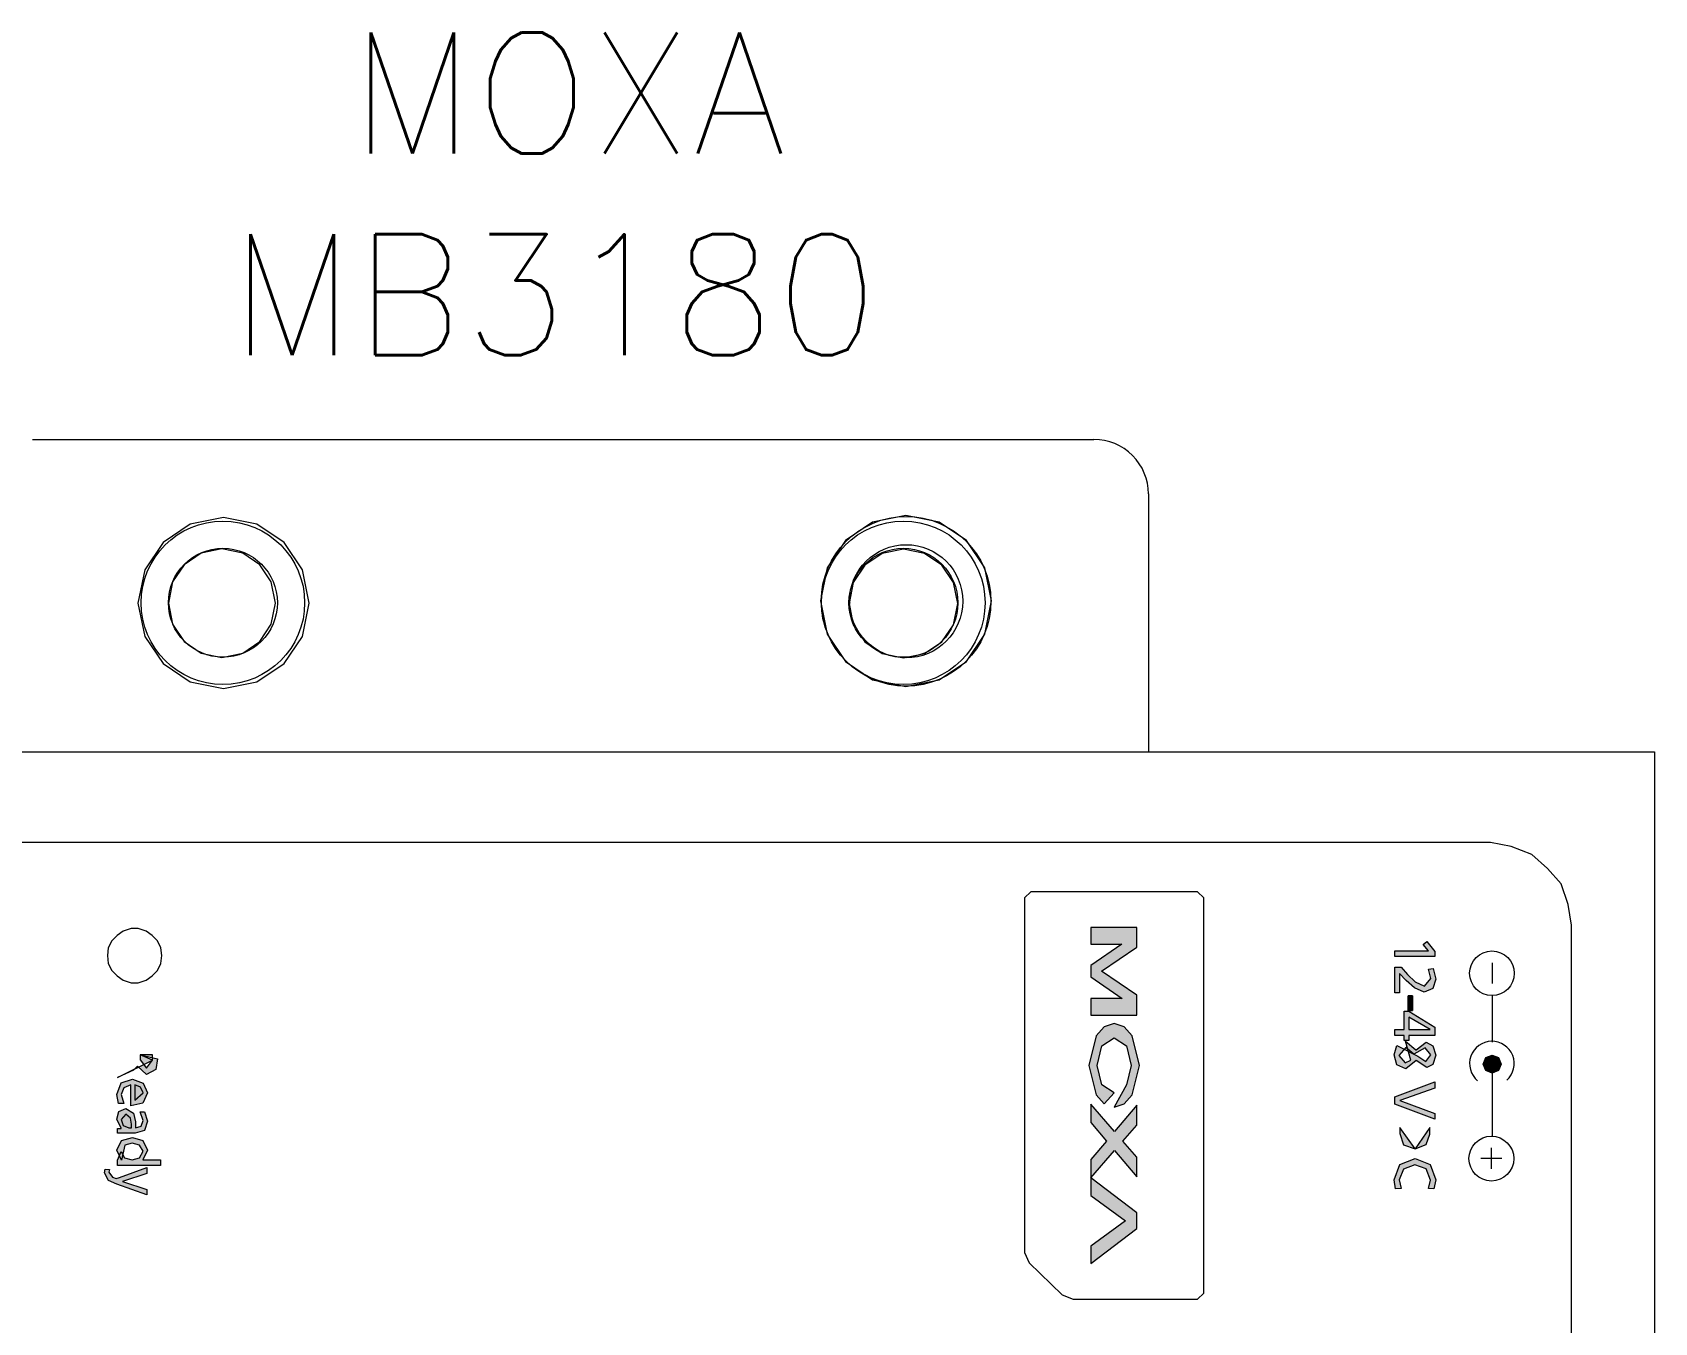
# Model space of a CAD drawing. Extents: x 1922 to 2807, y 4180 to 4531.
# Drawn here: x 2277.7 to 2411.6, y 4350.2 to 4456.8 of the extents above; entities that cross this region are included whole.
import ezdxf

# ---------------------------------------------------------------- set-up
doc = ezdxf.new("R2010")
doc.units = 0
doc.header["$LTSCALE"] = 0.1
doc.header["$MEASUREMENT"] = 0
doc.set_wipeout_variables(frame=1)
for name, color, linetype, lineweight in [('EL-componentes', 7, 'Continuous', 20), ('EL-Cotas', 7, 'Continuous', 18), ('FO-Texto', 7, 'Continuous', 20)]:
    doc.layers.add(name, color=color, linetype=linetype, lineweight=lineweight)
doc.styles.add('ROMANS', font='romans.shx')

# ---------------------------------------------------------------- blocks, each defined once
blk = doc.blocks.new('MGate MB3180')
at = {"color": 7, "linetype": 'Continuous', "lineweight": 5}
blk.add_wipeout([(-9.347, 0), (9.347, 0), (9.347, -6.687), (12.875, -6.694), (13.287, -6.898), (13.477, -7.237), (13.497, -7.406), (13.497, -21.43), (13.417, -21.76), (13.287, -21.939), (13.122, -22.062), (12.868, -22.143), (12.778, -22.149), (12.733, -22.15), (9.347, -22.15), (9.347, -28.795), (-9.347, -28.795), (-9.347, -22.149), (-12.686, -22.149), (-12.894, -22.121), (-13.06, -22.055), (-13.2, -21.959), (-13.333, -21.812), (-13.398, -21.7), (-13.437, -21.604), (-13.472, -21.43), (-13.469, -7.339), (-13.422, -7.141), (-13.373, -7.04), (-13.288, -6.926), (-13.197, -6.84), (-13.064, -6.757), (-12.993, -6.728), (-12.839, -6.692), (-12.753, -6.687), (-9.347, -6.687)], dxfattribs=at).dxf.layer = 'EL-Cotas'
at = {"layer": 'EL-componentes', "linetype": 'Continuous', "lineweight": 15}
for points in [[(-5.219, -2.025), (-5.135, -2.06), (-5.1, -2.145), (-5.135, -2.229), (-5.219, -2.263), (-5.304, -2.229), (-5.338, -2.145), (-5.304, -2.06)], [(-6.716, -2.987), (-6.798, -3.057), (-6.838, -3.006), (-6.708, -2.9), (-6.641, -2.9), (-6.641, -3.43), (-6.716, -3.43)], [(-6.498, -3.349), (-6.403, -3.264), (-6.304, -3.162), (-6.25, -3.037), (-6.352, -2.953), (-6.473, -2.987), (-6.481, -2.922), (-6.342, -2.891), (-6.22, -2.929), (-6.17, -3.042), (-6.225, -3.173), (-6.323, -3.283), (-6.417, -3.367), (-6.162, -3.367), (-6.162, -3.43), (-6.498, -3.43)], [(-5.323, -3.125), (-5.253, -3.02), (-5.342, -2.953), (-5.432, -3.028), (-5.352, -3.179), (-5.44, -3.286), (-5.333, -3.377), (-5.237, -3.293), (-5.272, -3.219), (-5.521, -3.291), (-5.408, -3.151), (-5.408, -3.15), (-5.508, -3.018), (-5.462, -2.929), (-5.336, -2.891), (-5.215, -2.928), (-5.172, -3.01), (-5.268, -3.147), (-5.156, -3.287), (-5.211, -3.403), (-5.34, -3.439), (-5.464, -3.402)], [(-4.691, -3.43), (-4.786, -3.43), (-4.986, -2.9), (-4.901, -2.9), (-4.738, -3.363), (-4.736, -3.363), (-4.568, -2.9), (-4.489, -2.9)], [(-3.576, -2.987), (-3.686, -2.958), (-3.833, -3.017), (-3.889, -3.165), (-3.831, -3.315), (-3.689, -3.372), (-3.574, -3.346), (-3.569, -3.42), (-3.69, -3.439), (-3.893, -3.364), (-3.97, -3.163), (-3.89, -2.966), (-3.689, -2.891), (-3.57, -2.914)], [(-6.121, -3.197), (-5.927, -3.197), (-5.927, -3.255), (-6.121, -3.255)], [(-6.129, -6.84), (-6.445, -7.307), (-6.764, -6.84), (-7.024, -6.84), (-7.024, -7.448), (-6.806, -7.448), (-6.806, -7.036), (-6.52, -7.448), (-6.372, -7.448), (-6.086, -7.035), (-6.086, -7.448), (-5.867, -7.448), (-5.867, -6.84)], [(-4.838, -7.139), (-4.945, -7.3), (-5.202, -7.362), (-5.46, -7.3), (-5.566, -7.139), (-5.46, -6.977), (-5.202, -6.915), (-4.945, -6.977), (-4.65, -7.139), (-4.694, -7.008), (-4.812, -6.901), (-5.202, -6.802), (-5.592, -6.901), (-5.71, -7.008), (-5.754, -7.139), (-5.71, -7.269), (-5.592, -7.376), (-5.202, -7.475), (-4.812, -7.376), (-4.694, -7.269)], [(-4.076, -7.133), (-3.73, -6.839), (-3.991, -6.839), (-4.202, -7.023), (-4.414, -6.839), (-4.674, -6.839), (-4.329, -7.133), (-4.691, -7.448), (-4.691, -7.448), (-4.446, -7.448), (-4.202, -7.242), (-3.959, -7.448), (-3.714, -7.448), (-3.714, -7.448)], [(-2.584, -7.448), (-3.047, -6.839), (-3.252, -6.839), (-3.716, -7.448), (-3.484, -7.448), (-3.149, -6.99), (-2.815, -7.448)], [(-4.697, -20.291), (-4.819, -20.316), (-4.971, -20.259), (-5.019, -20.107), (-4.969, -19.966), (-4.838, -19.911), (-4.704, -19.973), (-4.667, -20.129), (-4.943, -20.129), (-4.905, -20.223), (-4.816, -20.259), (-4.697, -20.22)], [(-4.59, -19.947), (-4.463, -19.911), (-4.343, -19.951), (-4.307, -20.071), (-4.307, -20.231), (-4.304, -20.307), (-4.37, -20.307), (-4.37, -20.257), (-4.372, -20.257), (-4.492, -20.316), (-4.594, -20.288), (-4.634, -20.196), (-4.572, -20.095), (-4.454, -20.068), (-4.378, -20.069), (-4.399, -19.994), (-4.474, -19.968), (-4.586, -20.008)], [(-4.066, -20.259), (-3.979, -20.211), (-3.952, -20.114), (-3.98, -20.014), (-4.067, -19.968), (-4.149, -20.014), (-4.173, -20.112), (-4.149, -20.208), (-3.949, -20.252), (-3.95, -20.252), (-4.083, -20.316), (-4.21, -20.251), (-4.249, -20.106), (-4.208, -19.97), (-4.082, -19.911), (-3.953, -19.973), (-3.952, -19.973), (-3.952, -19.738), (-3.881, -19.738), (-3.881, -20.307), (-3.949, -20.307)], [(-3.825, -20.412), (-3.792, -20.418), (-3.725, -20.373), (-3.707, -20.322), (-3.72, -20.281), (-3.852, -19.92), (-3.773, -19.92), (-3.669, -20.24), (-3.668, -20.24), (-3.562, -19.92), (-3.49, -19.92), (-3.632, -20.316), (-3.681, -20.423), (-3.781, -20.476), (-3.829, -20.47)]]:
    blk.add_hatch(color=7, dxfattribs=at).paths.add_polyline_path(points)
h = blk.add_hatch(color=7, dxfattribs=at)
h.paths.add_polyline_path([(-5.674, -2.962), (-5.675, -2.962), (-5.841, -3.247), (-5.674, -3.247)], flags=16)
h.paths.add_polyline_path([(-5.674, -3.309), (-5.92, -3.309), (-5.92, -3.247), (-5.706, -2.9), (-5.598, -2.9), (-5.598, -3.247), (-5.531, -3.247), (-5.531, -3.309), (-5.598, -3.309), (-5.598, -3.43), (-5.674, -3.43)])
h = blk.add_hatch(color=7, dxfattribs=at)
h.paths.add_polyline_path([(-4.382, -3.363), (-4.303, -3.363), (-4.152, -3.314), (-4.1, -3.163)])
h.paths.add_polyline_path([(-4.1, -3.163), (-4.155, -3.018), (-4.293, -2.967), (-4.382, -2.967)])
h = blk.add_hatch(color=7, dxfattribs=at)
h.paths.add_polyline_path([(-5.342, -20.005), (-5.277, -20.005), (-5.163, -19.922), (-5.269, -19.844)], flags=17)
h.paths.add_polyline_path([(-5.269, -19.844), (-5.342, -19.844), (-5.342, -20.005), (-5.288, -19.777), (-5.146, -19.801), (-5.082, -19.921), (-5.192, -20.041), (-5.192, -20.043), (-5.14, -20.096), (-5.04, -20.307)])
at = {"layer": 'EL-componentes', "color": 7, "linetype": 'Continuous', "lineweight": 15}
for p, q in [((-5.92, -3.247), (-5.706, -2.9)), ((-5.675, -2.962), (-5.841, -3.247)), ((-5.706, -2.9), (-5.598, -2.9)), ((-5.674, -2.962), (-5.675, -2.962)), ((-5.674, -3.247), (-5.674, -2.962)), ((-5.598, -2.9), (-5.598, -3.247)), ((-4.293, -2.967), (-4.382, -2.967)), ((-4.382, -2.967), (-4.1, -3.163)), ((-4.155, -3.018), (-4.293, -2.967)), ((-6.121, -3.197), (-5.927, -3.197)), ((-6.121, -3.197), (-6.121, -3.255)), ((-5.927, -3.255), (-5.927, -3.197)), ((-4.1, -3.163), (-4.382, -3.363)), ((-4.1, -3.163), (-4.155, -3.018)), ((-4.152, -3.314), (-4.1, -3.163)), ((-5.927, -3.255), (-6.121, -3.255)), ((-5.92, -3.309), (-5.92, -3.247)), ((-5.674, -3.309), (-5.92, -3.309)), ((-5.841, -3.247), (-5.674, -3.247)), ((-5.674, -3.43), (-5.674, -3.309)), ((-5.598, -3.247), (-5.531, -3.247)), ((-5.531, -3.309), (-5.598, -3.309)), ((-5.598, -3.309), (-5.598, -3.43)), ((-5.531, -3.247), (-5.531, -3.309)), ((-4.382, -3.363), (-4.303, -3.363)), ((-4.303, -3.363), (-4.152, -3.314)), ((-5.598, -3.43), (-5.674, -3.43)), ((-5.342, -20.005), (-5.288, -19.777)), ((-5.269, -19.844), (-5.342, -20.005)), ((-5.269, -19.844), (-5.342, -19.844)), ((-5.342, -19.844), (-5.342, -20.005)), ((-5.288, -19.777), (-5.146, -19.801)), ((-5.277, -20.005), (-5.163, -19.922)), ((-5.163, -19.922), (-5.269, -19.844)), ((-5.04, -20.307), (-5.269, -19.844)), ((-5.082, -19.921), (-5.192, -20.041)), ((-5.146, -19.801), (-5.082, -19.921)), ((-5.342, -20.005), (-5.277, -20.005)), ((-5.192, -20.041), (-5.192, -20.043)), ((-5.192, -20.043), (-5.14, -20.096)), ((-5.14, -20.096), (-5.04, -20.307)), ((-4.943, -20.076), (-4.743, -20.076)), ((-4.378, -20.157), (-4.378, -20.122))]:
    blk.add_line(p, q, dxfattribs=at)
for points in [[(9.347, -28.795), (-9.347, -28.795), (-9.347, 0), (9.347, 0), (9.347, -28.795)], [(-7.053, -1.096), (-7.327, -1.142), (-7.6, -1.233), (-7.805, -1.415), (-7.987, -1.621), (-8.094, -1.894), (-8.147, -2.168)], [(7.281, -1.096), (-7.053, -1.096)], [(-5.219, -2.025), (-5.135, -2.06), (-5.1, -2.145), (-5.135, -2.229), (-5.219, -2.263), (-5.304, -2.229), (-5.338, -2.145), (-5.304, -2.06), (-5.219, -2.025), (-5.219, -2.025)], [(-3.974, -2.293), (-3.974, -2.019)], [(-8.147, -2.168), (-8.147, -26.574)], [(-6.557, -2.144), (-6.284, -2.144)], [(-6.131, -2.144), (-5.51, -2.144)], [(-5.193, -2.144), (-4.27, -2.144)], [(-4.111, -2.157), (-3.837, -2.157)], [(-6.716, -2.987), (-6.798, -3.057), (-6.838, -3.006), (-6.708, -2.9), (-6.641, -2.9), (-6.641, -3.43), (-6.716, -3.43), (-6.716, -2.987)], [(-6.498, -3.349), (-6.403, -3.264), (-6.304, -3.162), (-6.25, -3.037), (-6.352, -2.953), (-6.473, -2.987), (-6.481, -2.922), (-6.342, -2.891), (-6.22, -2.929), (-6.17, -3.042), (-6.225, -3.173), (-6.323, -3.283), (-6.417, -3.367), (-6.162, -3.367), (-6.162, -3.43), (-6.498, -3.43), (-6.498, -3.349)], [(-5.323, -3.125), (-5.253, -3.02), (-5.342, -2.953), (-5.432, -3.028), (-5.352, -3.179), (-5.44, -3.286), (-5.333, -3.377), (-5.237, -3.293), (-5.272, -3.219), (-5.521, -3.291), (-5.408, -3.151), (-5.408, -3.15), (-5.508, -3.018), (-5.462, -2.929), (-5.336, -2.891), (-5.215, -2.928), (-5.172, -3.01), (-5.268, -3.147), (-5.156, -3.287), (-5.211, -3.403), (-5.34, -3.439), (-5.464, -3.402), (-5.323, -3.125)], [(-4.691, -3.43), (-4.786, -3.43), (-4.986, -2.9), (-4.901, -2.9), (-4.738, -3.363), (-4.736, -3.363), (-4.568, -2.9), (-4.489, -2.9), (-4.691, -3.43)], [(-3.576, -2.987), (-3.686, -2.958), (-3.833, -3.017), (-3.889, -3.165), (-3.831, -3.315), (-3.689, -3.372), (-3.574, -3.346), (-3.569, -3.42), (-3.69, -3.439), (-3.893, -3.364), (-3.97, -3.163), (-3.89, -2.966), (-3.689, -2.891), (-3.57, -2.914), (-3.576, -2.987)], [(-7.415, -5.955), (-7.495, -6.038)], [(-2.193, -5.955), (-7.415, -5.955)], [(-2.112, -6.038), (-2.193, -5.955)], [(-7.495, -6.038), (-7.495, -8.239)], [(-2.112, -7.682), (-2.112, -6.038)], [(-12.753, -6.687), (-9.347, -6.687)], [(-6.129, -6.84), (-6.445, -7.307), (-6.764, -6.84), (-7.024, -6.84), (-7.024, -7.448), (-6.806, -7.448), (-6.806, -7.036), (-6.52, -7.448), (-6.372, -7.448), (-6.086, -7.035), (-6.086, -7.448), (-5.867, -7.448), (-5.867, -6.84), (-6.129, -6.84)], [(-4.838, -7.139), (-4.945, -7.3), (-5.202, -7.362), (-5.46, -7.3), (-5.566, -7.139), (-5.46, -6.977), (-5.202, -6.915), (-4.945, -6.977), (-4.65, -7.139), (-4.694, -7.008), (-4.812, -6.901), (-5.202, -6.802), (-5.592, -6.901), (-5.71, -7.008), (-5.754, -7.139), (-5.71, -7.269), (-5.592, -7.376), (-5.202, -7.475), (-4.812, -7.376), (-4.694, -7.269), (-4.838, -7.139)], [(-4.076, -7.133), (-3.73, -6.839), (-3.991, -6.839), (-4.202, -7.023), (-4.414, -6.839), (-4.674, -6.839), (-4.329, -7.133), (-4.691, -7.448), (-4.691, -7.448), (-4.446, -7.448), (-4.202, -7.242), (-3.959, -7.448), (-3.714, -7.448), (-3.714, -7.448), (-4.076, -7.133)], [(-2.584, -7.448), (-3.047, -6.839), (-3.252, -6.839), (-3.716, -7.448), (-3.484, -7.448), (-3.149, -6.99), (-2.815, -7.448), (-2.584, -7.448)], [(-13.472, -21.43), (-13.472, -7.406)], [(-2.17, -7.825), (-2.112, -7.682)], [(-2.593, -8.263), (-2.17, -7.825), (-2.17, -7.825)], [(-7.495, -8.239), (-7.415, -8.322)], [(-7.415, -8.322), (-2.731, -8.322)], [(-2.731, -8.322), (-2.593, -8.263)], [(-12.469, -9.89), (-12.38, -10.33), (-12.138, -10.689), (-11.779, -10.931), (-11.339, -11.02), (-10.899, -10.931), (-10.54, -10.689), (-10.297, -10.33), (-10.208, -9.89), (-10.297, -9.45), (-10.54, -9.09), (-10.899, -8.848), (-11.339, -8.759), (-11.779, -8.848), (-12.138, -9.09), (-12.38, -9.45), (-12.469, -9.89)], [(-12.024, -9.923), (-11.968, -10.202), (-11.814, -10.431), (-11.585, -10.585), (-11.306, -10.641), (-11.026, -10.585), (-10.798, -10.431), (-10.644, -10.202), (-10.587, -9.923), (-10.644, -9.643), (-10.798, -9.415), (-11.026, -9.261), (-11.306, -9.205), (-11.585, -9.261), (-11.814, -9.415), (-11.968, -9.643), (-12.024, -9.923)], [(-12.024, -9.923), (-11.968, -10.202), (-11.814, -10.431), (-11.585, -10.585), (-11.306, -10.641), (-11.026, -10.585), (-10.798, -10.431), (-10.644, -10.202), (-10.587, -9.923), (-10.644, -9.643), (-10.798, -9.415), (-11.026, -9.261), (-11.306, -9.205), (-11.585, -9.261), (-11.814, -9.415), (-11.968, -9.643), (-12.024, -9.923)], [(-12.441, -18.905), (-12.353, -19.345), (-12.111, -19.704), (-11.751, -19.946), (-11.311, -20.035), (-10.871, -19.946), (-10.512, -19.704), (-10.27, -19.345), (-10.181, -18.905), (-10.27, -18.465), (-10.512, -18.105), (-10.871, -17.863), (-11.311, -17.774), (-11.751, -17.863), (-12.111, -18.105), (-12.353, -18.465), (-12.441, -18.905)], [(-12.441, -18.905), (-12.353, -19.345), (-12.111, -19.704), (-11.751, -19.946), (-11.311, -20.035), (-10.871, -19.946), (-10.512, -19.704), (-10.27, -19.345), (-10.181, -18.905), (-10.27, -18.465), (-10.512, -18.105), (-10.871, -17.863), (-11.311, -17.774), (-11.751, -17.863), (-12.111, -18.105), (-12.353, -18.465), (-12.441, -18.905)], [(-12.03, -18.926), (-11.973, -19.202), (-11.819, -19.426), (-11.591, -19.578), (-11.311, -19.633), (-11.032, -19.578), (-10.803, -19.426), (-10.649, -19.202), (-10.593, -18.926), (-10.649, -18.651), (-10.803, -18.427), (-11.032, -18.275), (-11.311, -18.22), (-11.591, -18.275), (-11.819, -18.427), (-11.973, -18.651), (-12.03, -18.926)], [(-6.652, -20.439), (-6.547, -20.427), (-6.455, -20.381), (-6.385, -20.311), (-6.328, -20.23), (-6.293, -20.126), (-6.293, -20.033), (-6.328, -19.929), (-6.385, -19.848), (-6.455, -19.778), (-6.547, -19.732), (-6.652, -19.721), (-6.756, -19.732), (-6.849, -19.778), (-6.918, -19.848), (-6.976, -19.929), (-7.011, -20.033), (-7.011, -20.126), (-6.976, -20.23), (-6.918, -20.311), (-6.849, -20.381), (-6.756, -20.427), (-6.652, -20.439)], [(-4.697, -20.291), (-4.819, -20.316), (-4.971, -20.259), (-5.019, -20.107), (-4.969, -19.966), (-4.838, -19.911), (-4.704, -19.973), (-4.667, -20.129), (-4.943, -20.129), (-4.905, -20.223), (-4.816, -20.259), (-4.697, -20.22), (-4.697, -20.291)], [(-4.59, -19.947), (-4.463, -19.911), (-4.343, -19.951), (-4.307, -20.071), (-4.307, -20.231), (-4.304, -20.307), (-4.37, -20.307), (-4.37, -20.257), (-4.372, -20.257), (-4.492, -20.316), (-4.594, -20.288), (-4.634, -20.196), (-4.572, -20.095), (-4.454, -20.068), (-4.378, -20.069), (-4.399, -19.994), (-4.474, -19.968), (-4.586, -20.008), (-4.59, -19.947)], [(-4.066, -20.259), (-3.979, -20.211), (-3.952, -20.114), (-3.98, -20.014), (-4.067, -19.968), (-4.149, -20.014), (-4.173, -20.112), (-4.149, -20.208), (-3.949, -20.252), (-3.95, -20.252), (-4.083, -20.316), (-4.21, -20.251), (-4.249, -20.106), (-4.208, -19.97), (-4.082, -19.911), (-3.953, -19.973), (-3.952, -19.973), (-3.952, -19.738), (-3.881, -19.738), (-3.881, -20.307), (-3.949, -20.307), (-4.066, -20.259)], [(-3.825, -20.412), (-3.792, -20.418), (-3.725, -20.373), (-3.707, -20.322), (-3.72, -20.281), (-3.852, -19.92), (-3.773, -19.92), (-3.669, -20.24), (-3.668, -20.24), (-3.562, -19.92), (-3.49, -19.92), (-3.632, -20.316), (-3.681, -20.423), (-3.781, -20.476), (-3.829, -20.47), (-3.825, -20.412)], [(-4.743, -20.076), (-4.839, -19.968), (-4.915, -20.003), (-4.943, -20.076)], [(-4.743, -20.076), (-4.839, -19.968), (-4.915, -20.003), (-4.943, -20.076)], [(-4.839, -19.968), (-4.915, -20.003), (-4.943, -20.076)], [(-4.743, -20.076), (-4.839, -19.968)], [(-4.378, -20.122), (-4.424, -20.121), (-4.505, -20.133), (-4.558, -20.196), (-4.486, -20.259), (-4.406, -20.229), (-4.378, -20.157)], [(-4.378, -20.122), (-4.424, -20.121), (-4.505, -20.133), (-4.558, -20.196), (-4.486, -20.259), (-4.406, -20.229), (-4.378, -20.157)], [(-4.424, -20.121), (-4.505, -20.133), (-4.558, -20.196)], [(-4.378, -20.122), (-4.424, -20.121)], [(-4.558, -20.196), (-4.486, -20.259)], [(-4.486, -20.259), (-4.406, -20.229), (-4.378, -20.157)]]:
    blk.add_lwpolyline(points, dxfattribs=at)
for centre, radius in [((-6.419, -2.148), 0.295), ((-3.97, -2.155), 0.296), ((-11.335, -9.887), 1.121), ((-11.335, -9.887), 1.121), ((-11.316, -9.924), 1.08), ((-11.335, -9.887), 0.748), ((-11.315, -9.923), 0.72), ((-11.315, -10.633), 0.00583), ((-11.316, -18.913), 1.08), ((-11.316, -18.913), 0.72)]:
    blk.add_circle(centre, radius, dxfattribs=at)
for centre, radius, start, end in [((-5.225, -2.148), 0.295, 42.0931, 320.0311), ((-12.754, -7.405), 0.719, 89.9591, 180.0395)]:
    blk.add_arc(centre, radius, start, end, dxfattribs=at)

msp = doc.modelspace()

# ---------------------------------------------------------------- block references
at = {"layer": 'EL-componentes', "color": 1, "linetype": 'Continuous', "lineweight": 5, "xscale": 6.249375, "yscale": 6.249375, "zscale": 6.249375, "rotation": 270}
msp.add_blockref('MGate MB3180', (2411.64, 4338.95), dxfattribs=at)

# ---------------------------------------------------------------- texts
at = {"layer": 'FO-Texto', "color": 7, "lineweight": 25, "insert": (2294.02, 4456.77), "char_height": 10, "width": 55.8588, "attachment_point": 1, "style": 'ROMANS'}
msp.add_mtext('\\pxqc;MOXA\\P\\pq*;MB3180', dxfattribs=at)

doc.saveas('drawing.dxf')
